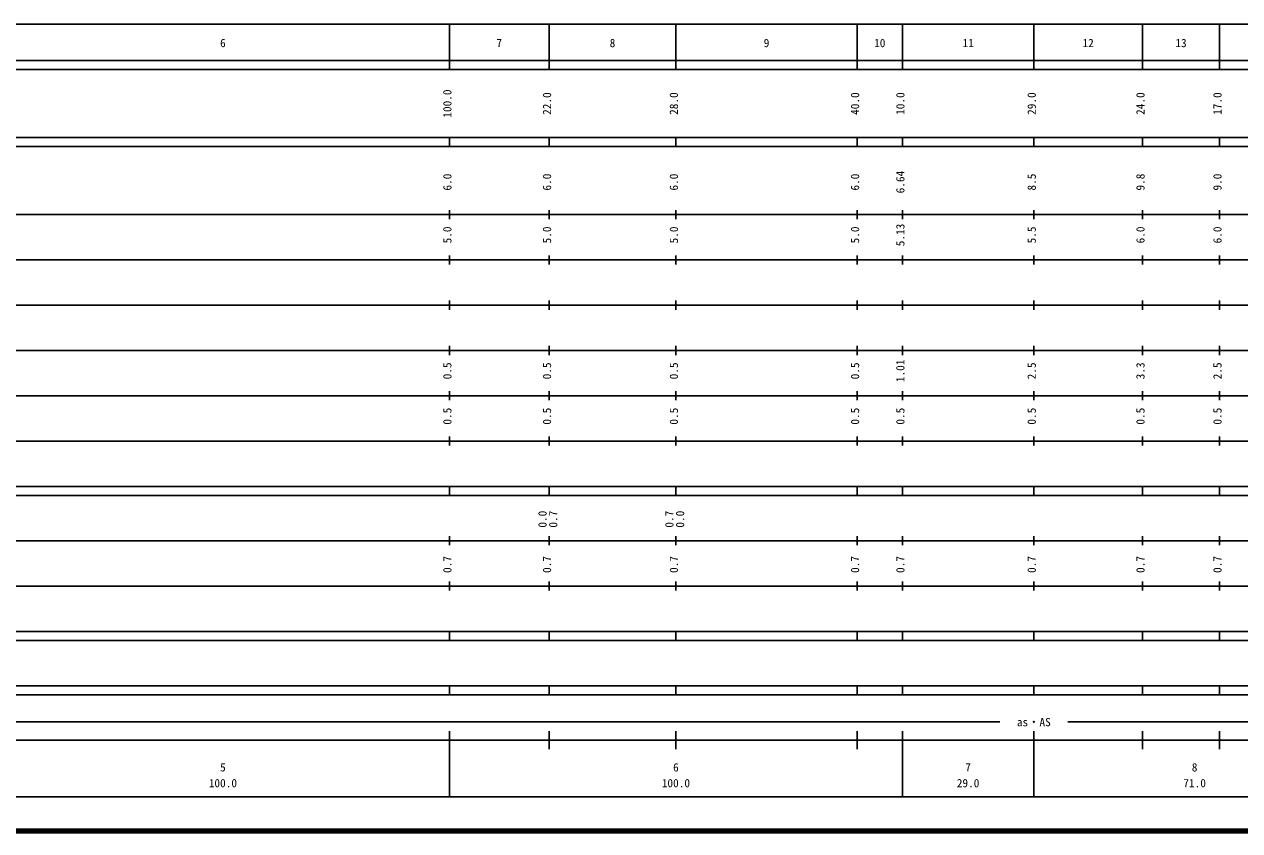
# Model space of a CAD drawing. Units: millimetres on the paper, enlarged 1000 times. Extents: x 40000 to 680000, y 20000 to 380000.
# Drawn here: x 274158 to 542453, y 20000 to 198000 of the extents above; entities that cross this region are included whole.
import ezdxf
from ezdxf.enums import TextEntityAlignment as Align

# ---------------------------------------------------------------- set-up
doc = ezdxf.new("R2010")
doc.units = ezdxf.units.MM
doc.header["$LTSCALE"] = 1000
doc.layers.add('M-TTL', color=2, linetype='Continuous', lineweight=140)
doc.layers.add('M-TTL-BAND', color=7, linetype='Continuous', lineweight=25)
doc.styles.add('ＭＳ ゴシック', font='')
doc.styles.get('ＭＳ ゴシック').set_extended_font_data('MS Gothic')

msp = doc.modelspace()

# ---------------------------------------------------------------- linework, layer by layer
at = {"layer": 'M-TTL'}
msp.add_line((40000, 20000), (680000, 20000), dxfattribs=at)
at = {"layer": 'M-TTL-BAND'}
for p, q in [((68000, 198000), (579000, 198000)), ((368000, 188000), (368000, 198000)), ((390000, 188000), (390000, 198000)), ((418000, 188000), (418000, 198000)), ((458000, 188000), (458000, 198000)), ((468000, 188000), (468000, 198000)), ((497000, 188000), (497000, 198000)), ((521000, 188000), (521000, 198000)), ((538000, 188000), (538000, 198000)), ((40000, 190000), (579000, 190000)), ((40000, 188000), (579000, 188000)), ((40000, 173000), (579000, 173000)), ((368000, 171000), (368000, 173000)), ((390000, 171000), (390000, 173000)), ((418000, 171000), (418000, 173000)), ((458000, 171000), (458000, 173000)), ((468000, 171000), (468000, 173000)), ((497000, 171000), (497000, 173000)), ((521000, 171000), (521000, 173000)), ((538000, 171000), (538000, 173000)), ((40000, 171000), (579000, 171000)), ((40000, 156000), (579000, 156000)), ((368000, 155000), (368000, 157000)), ((390000, 155000), (390000, 157000)), ((418000, 155000), (418000, 157000)), ((458000, 155000), (458000, 157000)), ((468000, 155000), (468000, 157000)), ((497000, 155000), (497000, 157000)), ((521000, 155000), (521000, 157000)), ((538000, 155000), (538000, 157000)), ((46000, 146000), (579000, 146000)), ((368000, 145000), (368000, 147000)), ((390000, 145000), (390000, 147000)), ((418000, 145000), (418000, 147000)), ((458000, 145000), (458000, 147000)), ((468000, 145000), (468000, 147000)), ((497000, 145000), (497000, 147000)), ((521000, 145000), (521000, 147000)), ((538000, 145000), (538000, 147000)), ((368000, 135000), (368000, 137000)), ((390000, 135000), (390000, 137000)), ((418000, 135000), (418000, 137000)), ((458000, 135000), (458000, 137000)), ((468000, 135000), (468000, 137000)), ((497000, 135000), (497000, 137000)), ((521000, 135000), (521000, 137000)), ((538000, 135000), (538000, 137000)), ((52000, 136000), (579000, 136000)), ((368000, 125000), (368000, 127000)), ((390000, 125000), (390000, 127000)), ((418000, 125000), (418000, 127000)), ((458000, 125000), (458000, 127000)), ((468000, 125000), (468000, 127000)), ((497000, 125000), (497000, 127000)), ((521000, 125000), (521000, 127000)), ((538000, 125000), (538000, 127000)), ((46000, 126000), (579000, 126000)), ((52000, 116000), (579000, 116000)), ((368000, 115000), (368000, 117000)), ((390000, 115000), (390000, 117000)), ((418000, 115000), (418000, 117000)), ((458000, 115000), (458000, 117000)), ((468000, 115000), (468000, 117000)), ((497000, 115000), (497000, 117000)), ((521000, 115000), (521000, 117000)), ((538000, 115000), (538000, 117000)), ((46000, 106000), (579000, 106000)), ((368000, 105000), (368000, 107000)), ((390000, 105000), (390000, 107000)), ((418000, 105000), (418000, 107000)), ((458000, 105000), (458000, 107000)), ((468000, 105000), (468000, 107000)), ((497000, 105000), (497000, 107000)), ((521000, 105000), (521000, 107000)), ((538000, 105000), (538000, 107000)), ((40000, 96000), (579000, 96000)), ((40000, 94000), (579000, 94000)), ((368000, 94000), (368000, 96000)), ((390000, 94000), (390000, 96000)), ((418000, 94000), (418000, 96000)), ((458000, 94000), (458000, 96000)), ((468000, 94000), (468000, 96000)), ((497000, 94000), (497000, 96000)), ((521000, 94000), (521000, 96000)), ((538000, 94000), (538000, 96000)), ((49000, 84000), (579000, 84000)), ((368000, 83000), (368000, 85000)), ((390000, 83000), (390000, 85000)), ((418000, 83000), (418000, 85000)), ((458000, 83000), (458000, 85000)), ((468000, 83000), (468000, 85000)), ((497000, 83000), (497000, 85000)), ((521000, 83000), (521000, 85000)), ((538000, 83000), (538000, 85000)), ((40000, 74000), (579000, 74000)), ((368000, 73000), (368000, 75000)), ((390000, 73000), (390000, 75000)), ((418000, 73000), (418000, 75000)), ((458000, 73000), (458000, 75000)), ((468000, 73000), (468000, 75000)), ((497000, 73000), (497000, 75000)), ((521000, 73000), (521000, 75000)), ((538000, 73000), (538000, 75000)), ((40000, 64000), (579000, 64000)), ((40000, 62000), (579000, 62000)), ((368000, 62000), (368000, 64000)), ((390000, 62000), (390000, 64000)), ((418000, 62000), (418000, 64000)), ((458000, 62000), (458000, 64000)), ((468000, 62000), (468000, 64000)), ((497000, 62000), (497000, 64000)), ((521000, 62000), (521000, 64000)), ((538000, 62000), (538000, 64000)), ((40000, 52000), (579000, 52000)), ((368000, 50000), (368000, 52000)), ((390000, 50000), (390000, 52000)), ((418000, 50000), (418000, 52000)), ((458000, 50000), (458000, 52000)), ((468000, 50000), (468000, 52000)), ((497000, 50000), (497000, 52000)), ((521000, 50000), (521000, 52000)), ((538000, 50000), (538000, 52000)), ((40000, 50000), (579000, 50000)), ((225500, 44000), (489500, 44000)), ((504500, 44000), (565000, 44000)), ((368000, 27500), (368000, 42000)), ((390000, 38000), (390000, 42000)), ((418000, 38000), (418000, 42000)), ((458000, 38000), (458000, 42000)), ((468000, 27500), (468000, 42000)), ((497000, 27500), (497000, 42000)), ((521000, 38000), (521000, 42000)), ((538000, 38000), (538000, 42000)), ((40000, 40000), (579000, 40000)), ((68000, 27500), (579000, 27500))]:
    msp.add_line(p, q, dxfattribs=at)

# ---------------------------------------------------------------- texts
at = {"layer": 'M-TTL-BAND', "style": 'ＭＳ ゴシック'}
for s, p in [('6', (318000, 192405)), ('7', (379000, 192405)), ('8', (404000, 192405)), ('9', (438000, 192405)), ('10', (463000, 192405)), ('11', (482500, 192405)), ('12', (509000, 192405)), ('13', (529500, 192405)), ('as・AS', (497000, 42500)), ('6', (418000, 32523)), ('8', (532500, 32523)), ('5', (318000, 32523)), ('7', (482500, 32523)), ('100.0', (318000, 29033)), ('100.0', (418000, 29033)), ('29.0', (482500, 29033)), ('71.0', (532500, 29033))]:
    msp.add_text(s, height=1833, dxfattribs=at).set_placement(p, align=Align.BOTTOM_CENTER)
for s, p in [('100.0', (369000, 180500)), ('22.0', (391000, 180500)), ('28.0', (419000, 180500)), ('40.0', (459000, 180500)), ('10.0', (469000, 180500)), ('29.0', (498000, 180500)), ('24.0', (522000, 180500)), ('17.0', (539000, 180500)), ('6.0', (369000, 163174)), ('6.0', (391000, 163174)), ('6.0', (419000, 163174)), ('6.0', (459000, 163174)), ('6.64', (469000, 163174)), ('8.5', (498000, 163174)), ('9.8', (522000, 163174)), ('9.0', (539000, 163174)), ('5.0', (369000, 151500)), ('5.0', (391000, 151500)), ('5.0', (419000, 151500)), ('5.0', (459000, 151500)), ('5.13', (469000, 151500)), ('5.5', (498000, 151500)), ('6.0', (522000, 151500)), ('6.0', (539000, 151500)), ('1.01', (469000, 121500)), ('0.5', (369000, 121500)), ('0.5', (391000, 121500)), ('0.5', (419000, 121500)), ('0.5', (459000, 121500)), ('2.5', (498000, 121500)), ('3.3', (522000, 121500)), ('2.5', (539000, 121500)), ('0.5', (369000, 111500)), ('0.5', (391000, 111500)), ('0.5', (419000, 111500)), ('0.5', (459000, 111500)), ('0.5', (469000, 111500)), ('0.5', (498000, 111500)), ('0.5', (522000, 111500)), ('0.5', (539000, 111500)), ('0.0', (390000, 88764)), ('0.7', (392370, 88764)), ('0.7', (418000, 88764)), ('0.0', (420370, 88764)), ('0.7', (369000, 78764)), ('0.7', (391000, 78764)), ('0.7', (419000, 78764)), ('0.7', (459000, 78764)), ('0.7', (469000, 78764)), ('0.7', (498000, 78764)), ('0.7', (522000, 78764)), ('0.7', (539000, 78764))]:
    msp.add_text(s, height=1833, rotation=90, dxfattribs=at).set_placement(p, align=Align.BOTTOM_CENTER)

doc.saveas('drawing.dxf')
